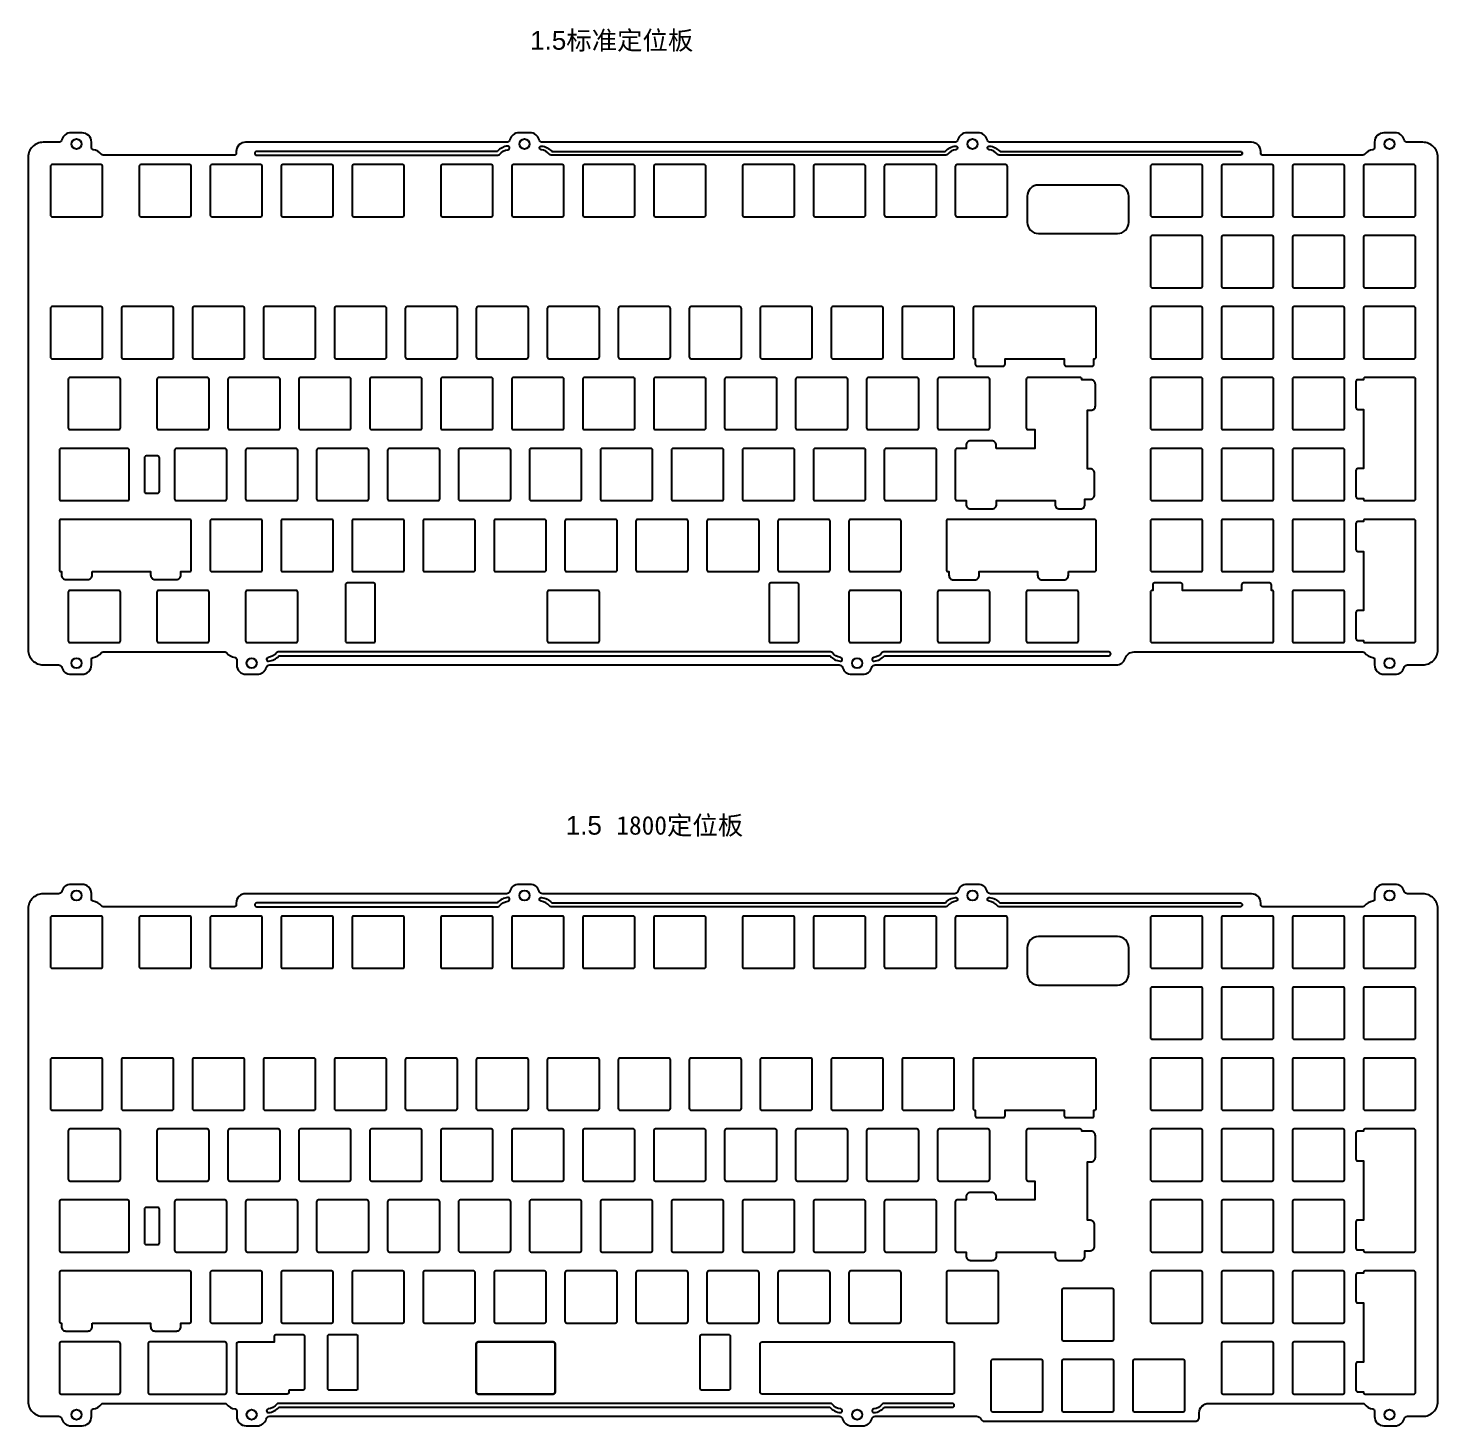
# Model space of a CAD drawing. Header units: millimetres. Extents: x 60 to 884, y 43 to 418.
# Drawn here: x 60.5 to 438.9, y 42.8 to 417.9 of the extents above; entities that cross this region are included whole.
import ezdxf

# ---------------------------------------------------------------- set-up
doc = ezdxf.new("R2010")
doc.units = ezdxf.units.MM
doc.styles.get("Standard").update_dxf_attribs({"font": 'arial.ttf'})

msp = doc.modelspace()

# ---------------------------------------------------------------- linework, layer by layer
for points in [[(115.83, 383.83), (80.6, 383.83, -0.22695), (80.21, 384.02, 0.194429), (77.9, 385.3, -0.378188), (77.47, 385.8), (77.47, 385.8), (77.47, 387.33, 0.414214), (74.97, 389.83), (71.97, 389.83, 0.335766), (69.56, 388.01, -0.335766), (68.6, 387.28), (64.49, 387.28, 0.414214), (60.49, 383.28), (60.49, 251.03, 0.414214), (64.49, 247.03), (68.6, 247.03, -0.335766), (69.56, 246.3, 0.335766), (71.97, 244.48), (74.97, 244.48, 0.414214), (77.47, 246.98), (77.47, 248.51), (77.47, 248.51, -0.378188), (77.9, 249.01, 0.194429), (80.21, 250.29, -0.22695), (80.6, 250.48), (113.34, 250.48, -0.22695), (113.73, 250.29, 0.194429), (116.03, 249.01, -0.378188), (116.47, 248.51), (116.47, 248.51), (116.47, 246.98, 0.414214), (118.97, 244.48), (121.97, 244.48, 0.335766), (124.38, 246.3, -0.335766), (125.34, 247.03), (278.15, 247.03, -0.335766), (279.11, 246.3, 0.335766), (281.52, 244.48), (284.52, 244.48, 0.335766), (286.92, 246.3, -0.335766), (287.88, 247.03), (352.56, 247.03, 0.324667), (354.94, 248.75, -0.324667), (357.32, 250.48), (418.76, 250.48, -0.22695), (419.15, 250.29, 0.194429), (421.45, 249.01, -0.378188), (421.89, 248.51), (421.89, 248.51), (421.89, 246.98, 0.414214), (424.39, 244.48), (427.39, 244.48, 0.335766), (429.8, 246.3, -0.335766), (430.76, 247.03), (434.87, 247.03, 0.414214), (438.87, 251.03), (438.87, 383.28, 0.414214), (434.87, 387.28), (430.76, 387.28, -0.335766), (429.8, 388.01, 0.335766), (427.39, 389.83), (424.39, 389.83, 0.414214), (421.89, 387.33), (421.89, 385.8), (421.89, 385.8, -0.378188), (421.45, 385.3, 0.194429), (419.15, 384.02, -0.22695), (418.76, 383.83), (391.86, 383.83, -0.414214), (391.36, 384.33), (391.36, 384.78, 0.414214), (388.86, 387.28), (318.84, 387.28, -0.335766), (317.88, 388.01, 0.335766), (315.47, 389.83), (312.47, 389.83, 0.335766), (310.07, 388.01, -0.335766), (309.1, 387.28), (198.59, 387.28, -0.335766), (197.63, 388.01, 0.335766), (195.22, 389.83), (192.22, 389.83, 0.335766), (189.81, 388.01, -0.335766), (188.85, 387.28), (118.83, 387.3, 0.414283), (116.33, 384.8), (116.33, 384.33, -0.414214), (115.83, 383.83), (80.6, 383.83)], [(115.83, 182.1), (80.6, 182.1, -0.22695), (80.21, 182.29, 0.194429), (77.9, 183.58, -0.378188), (77.47, 184.07), (77.47, 184.07), (77.47, 185.6, 0.414214), (74.97, 188.1), (71.97, 188.1, 0.335766), (69.56, 186.28, -0.335766), (68.6, 185.55), (64.49, 185.55, 0.414214), (60.49, 181.55), (60.49, 49.3, 0.414214), (64.49, 45.3), (68.6, 45.3, -0.335766), (69.56, 44.57, 0.335766), (71.97, 42.75), (74.97, 42.75, 0.414214), (77.47, 45.25), (77.47, 46.78), (77.47, 46.78, -0.378188), (77.9, 47.28, 0.194429), (80.21, 48.57, -0.22695), (80.6, 48.75), (113.34, 48.75, -0.22695), (113.73, 48.57, 0.194429), (116.03, 47.28, -0.378188), (116.47, 46.78), (116.47, 46.78), (116.47, 45.25, 0.414214), (118.97, 42.75), (121.97, 42.75, 0.335766), (124.38, 44.57, -0.335766), (125.34, 45.3), (278.15, 45.3, -0.335766), (279.11, 44.57, 0.335766), (281.52, 42.75), (284.52, 42.75, 0.335766), (286.92, 44.57, -0.335766), (287.88, 45.3), (315.04, 45.3, -0.2885), (316.22, 44.56, 0.2885), (317.13, 43.99), (373.82, 43.99, 0.414214), (374.82, 44.99), (374.82, 46.25, -0.414214), (377.32, 48.75), (418.76, 48.75, -0.22695), (419.15, 48.57, 0.194429), (421.45, 47.28, -0.378188), (421.89, 46.78), (421.89, 46.78), (421.89, 45.25, 0.414214), (424.39, 42.75), (427.39, 42.75, 0.335766), (429.8, 44.57, -0.335766), (430.76, 45.3), (434.87, 45.3, 0.414214), (438.87, 49.3), (438.87, 181.55, 0.414214), (434.87, 185.55), (430.76, 185.55, -0.335766), (429.8, 186.28, 0.335766), (427.39, 188.1), (424.39, 188.1, 0.414214), (421.89, 185.6), (421.89, 184.07), (421.89, 184.07, -0.378188), (421.45, 183.58, 0.194429), (419.15, 182.29, -0.22695), (418.76, 182.1), (391.86, 182.1, -0.414214), (391.36, 182.6), (391.36, 183.05, 0.414214), (388.86, 185.55), (318.84, 185.55, -0.335766), (317.88, 186.28, 0.335766), (315.47, 188.1), (312.47, 188.1, 0.335766), (310.07, 186.28, -0.335766), (309.1, 185.55), (198.59, 185.55, -0.335766), (197.63, 186.28, 0.335766), (195.22, 188.1), (192.22, 188.1, 0.335766), (189.81, 186.28, -0.335766), (188.85, 185.55), (118.83, 185.57, 0.414283), (116.33, 183.07), (116.33, 182.6, -0.414214), (115.83, 182.1), (80.6, 182.1)]]:
    msp.add_lwpolyline(points, format="xyb")
for points in [[(186.24, 384.83), (121.83, 384.85, 0.414286), (121.33, 384.35), (121.33, 384.33, 0.414214), (121.83, 383.83), (186.58, 383.83, 0.22695), (186.97, 384.02, -0.194429), (189.28, 385.3, 0.378188), (189.72, 385.8), (189.72, 385.8, 0.451181), (189.16, 386.29, 0.17435), (186.43, 384.91, -0.206619)], [(200.85, 383.83, -0.22695), (200.46, 384.02, 0.194429), (198.16, 385.3, -0.378188), (197.72, 385.8), (197.72, 385.8, -0.451181), (198.28, 386.29, -0.17435), (201.01, 384.91, 0.206619), (201.19, 384.83), (306.5, 384.83, 0.206619), (306.68, 384.91, -0.17435), (309.41, 386.29, -0.451181), (309.97, 385.8), (309.97, 385.8, -0.378188), (309.53, 385.3, 0.194429), (307.23, 384.02, -0.22695), (306.84, 383.83)], [(385.86, 383.83), (321.11, 383.83, -0.22695), (320.72, 384.02, 0.194429), (318.41, 385.3, -0.378188), (317.97, 385.8), (317.97, 385.8, -0.451181), (318.53, 386.29, -0.17435), (321.27, 384.91, 0.206619), (321.45, 384.83), (385.86, 384.83, -0.414214), (386.36, 384.33), (386.36, 384.33, -0.414214)], [(66.47, 380.8), (66.47, 367.8, 0.414214), (66.97, 367.3), (79.97, 367.3, 0.414214), (80.47, 367.8), (80.47, 380.8, 0.414214), (79.97, 381.3), (66.97, 381.3, 0.414214)], [(90.28, 380.8), (90.28, 367.8, 0.414214), (90.78, 367.3), (103.78, 367.3, 0.414214), (104.28, 367.8), (104.28, 380.8, 0.414214), (103.78, 381.3), (90.78, 381.3, 0.414214)], [(109.33, 380.8), (109.33, 367.8, 0.414214), (109.83, 367.3), (122.83, 367.3, 0.414214), (123.33, 367.8), (123.33, 380.8, 0.414214), (122.83, 381.3), (109.83, 381.3, 0.414214)], [(128.38, 380.8), (128.38, 367.8, 0.414214), (128.88, 367.3), (141.88, 367.3, 0.414214), (142.38, 367.8), (142.38, 380.8, 0.414214), (141.88, 381.3), (128.88, 381.3, 0.414214)], [(147.43, 380.8), (147.43, 367.8, 0.414214), (147.93, 367.3), (160.93, 367.3, 0.414214), (161.43, 367.8), (161.43, 380.8, 0.414214), (160.93, 381.3), (147.93, 381.3, 0.414214)], [(171.24, 380.8), (171.24, 367.8, 0.414214), (171.74, 367.3), (184.74, 367.3, 0.414214), (185.24, 367.8), (185.24, 380.8, 0.414214), (184.74, 381.3), (171.74, 381.3, 0.414214)], [(190.29, 380.8), (190.29, 367.8, 0.414214), (190.79, 367.3), (203.79, 367.3, 0.414214), (204.29, 367.8), (204.29, 380.8, 0.414214), (203.79, 381.3), (190.79, 381.3, 0.414214)], [(209.34, 380.8), (209.34, 367.8, 0.414214), (209.84, 367.3), (222.84, 367.3, 0.414214), (223.34, 367.8), (223.34, 380.8, 0.414214), (222.84, 381.3), (209.84, 381.3, 0.414214)], [(228.39, 380.8), (228.39, 367.8, 0.414214), (228.89, 367.3), (241.89, 367.3, 0.414214), (242.39, 367.8), (242.39, 380.8, 0.414214), (241.89, 381.3), (228.89, 381.3, 0.414214)], [(252.2, 380.8), (252.2, 367.8, 0.414214), (252.7, 367.3), (265.7, 367.3, 0.414214), (266.2, 367.8), (266.2, 380.8, 0.414214), (265.7, 381.3), (252.7, 381.3, 0.414214)], [(271.25, 380.8), (271.25, 367.8, 0.414214), (271.75, 367.3), (284.75, 367.3, 0.414214), (285.25, 367.8), (285.25, 380.8, 0.414214), (284.75, 381.3), (271.75, 381.3, 0.414214)], [(290.3, 380.8), (290.3, 367.8, 0.414214), (290.8, 367.3), (303.8, 367.3, 0.414214), (304.3, 367.8), (304.3, 380.8, 0.414214), (303.8, 381.3), (290.8, 381.3, 0.414214)], [(309.35, 380.8), (309.35, 367.8, 0.414214), (309.85, 367.3), (322.85, 367.3, 0.414214), (323.35, 367.8), (323.35, 380.8, 0.414214), (322.85, 381.3), (309.85, 381.3, 0.414214)], [(361.74, 380.8), (361.74, 367.8, 0.414214), (362.24, 367.3), (375.24, 367.3, 0.414214), (375.74, 367.8), (375.74, 380.8, 0.414214), (375.24, 381.3), (362.24, 381.3, 0.414214)], [(380.79, 380.8), (380.79, 367.8, 0.414214), (381.29, 367.3), (394.29, 367.3, 0.414214), (394.79, 367.8), (394.79, 380.8, 0.414214), (394.29, 381.3), (381.29, 381.3, 0.414214)], [(399.84, 380.8), (399.84, 367.8, 0.414214), (400.34, 367.3), (413.34, 367.3, 0.414214), (413.84, 367.8), (413.84, 380.8, 0.414214), (413.34, 381.3), (400.34, 381.3, 0.414214)], [(418.89, 380.8), (418.89, 367.8, 0.414214), (419.39, 367.3), (432.39, 367.3, 0.414214), (432.89, 367.8), (432.89, 380.8, 0.414214), (432.39, 381.3), (419.39, 381.3, 0.414214)], [(361.74, 361.75), (361.74, 348.75, 0.414214), (362.24, 348.25), (375.24, 348.25, 0.414214), (375.74, 348.75), (375.74, 361.75, 0.414214), (375.24, 362.25), (362.24, 362.25, 0.414214)], [(380.79, 361.75), (380.79, 348.75, 0.414214), (381.29, 348.25), (394.29, 348.25, 0.414214), (394.79, 348.75), (394.79, 361.75, 0.414214), (394.29, 362.25), (381.29, 362.25, 0.414214)], [(399.84, 361.75), (399.84, 348.75, 0.414214), (400.34, 348.25), (413.34, 348.25, 0.414214), (413.84, 348.75), (413.84, 361.75, 0.414214), (413.34, 362.25), (400.34, 362.25, 0.414214)], [(418.89, 361.75), (418.89, 348.75, 0.414214), (419.39, 348.25), (432.39, 348.25, 0.414214), (432.89, 348.75), (432.89, 361.75, 0.414214), (432.39, 362.25), (419.39, 362.25, 0.414214)], [(66.47, 342.7), (66.47, 329.7, 0.414214), (66.97, 329.2), (79.97, 329.2, 0.414214), (80.47, 329.7), (80.47, 342.7, 0.414214), (79.97, 343.2), (66.97, 343.2, 0.414214)], [(85.52, 342.7), (85.52, 329.7, 0.414214), (86.02, 329.2), (99.02, 329.2, 0.414214), (99.52, 329.7), (99.52, 342.7, 0.414214), (99.02, 343.2), (86.02, 343.2, 0.414214)], [(104.57, 342.7), (104.57, 329.7, 0.414214), (105.07, 329.2), (118.07, 329.2, 0.414214), (118.57, 329.7), (118.57, 342.7, 0.414214), (118.07, 343.2), (105.07, 343.2, 0.414214)], [(123.62, 342.7), (123.62, 329.7, 0.414214), (124.12, 329.2), (137.12, 329.2, 0.414214), (137.62, 329.7), (137.62, 342.7, 0.414214), (137.12, 343.2), (124.12, 343.2, 0.414214)], [(142.67, 342.7), (142.67, 329.7, 0.414214), (143.17, 329.2), (156.17, 329.2, 0.414214), (156.67, 329.7), (156.67, 342.7, 0.414214), (156.17, 343.2), (143.17, 343.2, 0.414214)], [(161.72, 342.7), (161.72, 329.7, 0.414214), (162.22, 329.2), (175.22, 329.2, 0.414214), (175.72, 329.7), (175.72, 342.7, 0.414214), (175.22, 343.2), (162.22, 343.2, 0.414214)], [(180.77, 342.7), (180.77, 329.7, 0.414214), (181.27, 329.2), (194.27, 329.2, 0.414214), (194.77, 329.7), (194.77, 342.7, 0.414214), (194.27, 343.2), (181.27, 343.2, 0.414214)], [(199.82, 342.7), (199.82, 329.7, 0.414214), (200.32, 329.2), (213.32, 329.2, 0.414214), (213.82, 329.7), (213.82, 342.7, 0.414214), (213.32, 343.2), (200.32, 343.2, 0.414214)], [(218.87, 342.7), (218.87, 329.7, 0.414214), (219.37, 329.2), (232.37, 329.2, 0.414214), (232.87, 329.7), (232.87, 342.7, 0.414214), (232.37, 343.2), (219.37, 343.2, 0.414214)], [(237.92, 342.7), (237.92, 329.7, 0.414214), (238.42, 329.2), (251.42, 329.2, 0.414214), (251.92, 329.7), (251.92, 342.7, 0.414214), (251.42, 343.2), (238.42, 343.2, 0.414214)], [(256.97, 342.7), (256.97, 329.7, 0.414214), (257.47, 329.2), (270.47, 329.2, 0.414214), (270.97, 329.7), (270.97, 342.7, 0.414214), (270.47, 343.2), (257.47, 343.2, 0.414214)], [(276.02, 342.7), (276.02, 329.7, 0.414214), (276.52, 329.2), (289.52, 329.2, 0.414214), (290.02, 329.7), (290.02, 342.7, 0.414214), (289.52, 343.2), (276.52, 343.2, 0.414214)], [(295.07, 342.7), (295.07, 329.7, 0.414214), (295.57, 329.2), (308.57, 329.2, 0.414214), (309.07, 329.7), (309.07, 342.7, 0.414214), (308.57, 343.2), (295.57, 343.2, 0.414214)], [(346.67, 329.2, 0.414214), (347.17, 329.7), (347.17, 342.7, 0.414214), (346.67, 343.2), (314.62, 343.2, 0.414214), (314.12, 342.7), (314.12, 329.7, 0.414214), (314.62, 329.2), (314.7, 329.2), (314.7, 327.7, 0.414214), (315.2, 327.2), (322.2, 327.2, 0.414214), (322.7, 327.7), (322.7, 329.2), (338.58, 329.2), (338.58, 327.7, 0.414214), (339.08, 327.2), (346.08, 327.2, 0.414214), (346.58, 327.7), (346.58, 329.2)], [(361.74, 342.7), (361.74, 329.7, 0.414214), (362.24, 329.2), (375.24, 329.2, 0.414214), (375.74, 329.7), (375.74, 342.7, 0.414214), (375.24, 343.2), (362.24, 343.2, 0.414214)], [(380.79, 342.7), (380.79, 329.7, 0.414214), (381.29, 329.2), (394.29, 329.2, 0.414214), (394.79, 329.7), (394.79, 342.7, 0.414214), (394.29, 343.2), (381.29, 343.2, 0.414214)], [(399.84, 342.7), (399.84, 329.7, 0.414214), (400.34, 329.2), (413.34, 329.2, 0.414214), (413.84, 329.7), (413.84, 342.7, 0.414214), (413.34, 343.2), (400.34, 343.2, 0.414214)], [(418.89, 342.7), (418.89, 329.7, 0.414214), (419.39, 329.2), (432.39, 329.2, 0.414214), (432.89, 329.7), (432.89, 342.7, 0.414214), (432.39, 343.2), (419.39, 343.2, 0.414214)], [(71.23, 323.65), (71.23, 310.65, 0.414214), (71.73, 310.15), (84.73, 310.15, 0.414214), (85.23, 310.65), (85.23, 323.65, 0.414214), (84.73, 324.15), (71.73, 324.15, 0.414214)], [(95.04, 323.65), (95.04, 310.65, 0.414214), (95.54, 310.15), (108.54, 310.15, 0.414214), (109.04, 310.65), (109.04, 323.65, 0.414214), (108.54, 324.15), (95.54, 324.15, 0.414214)], [(114.09, 323.65), (114.09, 310.65, 0.414214), (114.59, 310.15), (127.59, 310.15, 0.414214), (128.09, 310.65), (128.09, 323.65, 0.414214), (127.59, 324.15), (114.59, 324.15, 0.414214)], [(133.14, 323.65), (133.14, 310.65, 0.414214), (133.64, 310.15), (146.64, 310.15, 0.414214), (147.14, 310.65), (147.14, 323.65, 0.414214), (146.64, 324.15), (133.64, 324.15, 0.414214)], [(152.19, 323.65), (152.19, 310.65, 0.414214), (152.69, 310.15), (165.69, 310.15, 0.414214), (166.19, 310.65), (166.19, 323.65, 0.414214), (165.69, 324.15), (152.69, 324.15, 0.414214)], [(171.24, 323.65), (171.24, 310.65, 0.414214), (171.74, 310.15), (184.74, 310.15, 0.414214), (185.24, 310.65), (185.24, 323.65, 0.414214), (184.74, 324.15), (171.74, 324.15, 0.414214)], [(190.29, 323.65), (190.29, 310.65, 0.414214), (190.79, 310.15), (203.79, 310.15, 0.414214), (204.29, 310.65), (204.29, 323.65, 0.414214), (203.79, 324.15), (190.79, 324.15, 0.414214)], [(209.34, 323.65), (209.34, 310.65, 0.414214), (209.84, 310.15), (222.84, 310.15, 0.414214), (223.34, 310.65), (223.34, 323.65, 0.414214), (222.84, 324.15), (209.84, 324.15, 0.414214)], [(228.39, 323.65), (228.39, 310.65, 0.414214), (228.89, 310.15), (241.89, 310.15, 0.414214), (242.39, 310.65), (242.39, 323.65, 0.414214), (241.89, 324.15), (228.89, 324.15, 0.414214)], [(247.44, 323.65), (247.44, 310.65, 0.414214), (247.94, 310.15), (260.94, 310.15, 0.414214), (261.44, 310.65), (261.44, 323.65, 0.414214), (260.94, 324.15), (247.94, 324.15, 0.414214)], [(266.49, 323.65), (266.49, 310.65, 0.414214), (266.99, 310.15), (279.99, 310.15, 0.414214), (280.49, 310.65), (280.49, 323.65, 0.414214), (279.99, 324.15), (266.99, 324.15, 0.414214)], [(285.54, 323.65), (285.54, 310.65, 0.414214), (286.04, 310.15), (299.04, 310.15, 0.414214), (299.54, 310.65), (299.54, 323.65, 0.414214), (299.04, 324.15), (286.04, 324.15, 0.414214)], [(304.59, 323.65), (304.59, 310.65, 0.414214), (305.09, 310.15), (318.09, 310.15, 0.414214), (318.59, 310.65), (318.59, 323.65, 0.414214), (318.09, 324.15), (305.09, 324.15, 0.414214)], [(320.32, 305.1), (320.32, 305.94, 0.414214), (319.12, 307.14), (313.46, 307.14, 0.414214), (312.26, 305.94), (312.26, 305.1), (309.83, 305.1, 0.414214), (309.33, 304.6), (309.33, 291.61, 0.414214), (309.83, 291.11), (312.26, 291.11), (312.26, 290.09, 0.414214), (313.46, 288.89), (319.19, 288.89, 0.414214), (320.39, 290.09), (320.39, 291.11), (336.17, 291.11), (336.17, 290.06, 0.414214), (337.37, 288.86), (342.96, 288.86, 0.414214), (344.16, 290.06), (344.16, 291.48), (345.55, 291.48, 0.414214), (346.75, 292.68), (346.75, 298.44, 0.414214), (345.55, 299.64), (344.84, 299.64), (344.84, 315.34), (345.74, 315.34, 0.414214), (346.94, 316.54), (346.94, 322.35, 0.414214), (345.74, 323.55), (343.31, 323.55), (343.31, 323.65, 0.414214), (342.81, 324.15), (328.9, 324.15, 0.414214), (328.4, 323.65), (328.4, 310.66, 0.414214), (328.9, 310.16), (330.71, 310.16), (330.71, 305.1)], [(361.74, 323.65), (361.74, 310.65, 0.414214), (362.24, 310.15), (375.24, 310.15, 0.414214), (375.74, 310.65), (375.74, 323.65, 0.414214), (375.24, 324.15), (362.24, 324.15, 0.414214)], [(380.79, 323.65), (380.79, 310.65, 0.414214), (381.29, 310.15), (394.29, 310.15, 0.414214), (394.79, 310.65), (394.79, 323.65, 0.414214), (394.29, 324.15), (381.29, 324.15, 0.414214)], [(399.84, 323.65), (399.84, 310.65, 0.414214), (400.34, 310.15), (413.34, 310.15, 0.414214), (413.84, 310.65), (413.84, 323.65, 0.414214), (413.34, 324.15), (400.34, 324.15, 0.414214)], [(418.89, 291.6, 0.414214), (419.39, 291.1), (432.39, 291.1, 0.414214), (432.89, 291.6), (432.89, 323.65, 0.414214), (432.39, 324.15), (419.39, 324.15, 0.414214), (418.89, 323.65), (418.89, 323.57), (417.39, 323.57, 0.414214), (416.89, 323.07), (416.89, 316.07, 0.414214), (417.39, 315.57), (418.89, 315.57), (418.89, 299.69), (417.39, 299.69, 0.414214), (416.89, 299.19), (416.89, 292.19, 0.414214), (417.39, 291.69), (418.89, 291.69)], [(68.85, 291.61, 0.414214), (69.35, 291.11), (87.11, 291.11, 0.414214), (87.61, 291.61), (87.61, 304.6, 0.414214), (87.11, 305.1), (69.35, 305.1, 0.414214), (68.85, 304.6)], [(92.21, 293.1), (95.21, 293.1, 0.414214), (95.71, 293.6), (95.71, 302.6, 0.414214), (95.21, 303.1), (92.21, 303.1, 0.414214), (91.71, 302.6), (91.71, 293.6, 0.414214)], [(99.8, 304.6), (99.8, 291.6, 0.414214), (100.3, 291.1), (113.3, 291.1, 0.414214), (113.8, 291.6), (113.8, 304.6, 0.414214), (113.3, 305.1), (100.3, 305.1, 0.414214)], [(118.85, 304.6), (118.85, 291.6, 0.414214), (119.35, 291.1), (132.35, 291.1, 0.414214), (132.85, 291.6), (132.85, 304.6, 0.414214), (132.35, 305.1), (119.35, 305.1, 0.414214)], [(137.9, 304.6), (137.9, 291.6, 0.414214), (138.4, 291.1), (151.4, 291.1, 0.414214), (151.9, 291.6), (151.9, 304.6, 0.414214), (151.4, 305.1), (138.4, 305.1, 0.414214)], [(156.95, 304.6), (156.95, 291.6, 0.414214), (157.45, 291.1), (170.45, 291.1, 0.414214), (170.95, 291.6), (170.95, 304.6, 0.414214), (170.45, 305.1), (157.45, 305.1, 0.414214)], [(176, 304.6), (176, 291.6, 0.414214), (176.5, 291.1), (189.5, 291.1, 0.414214), (190, 291.6), (190, 304.6, 0.414214), (189.5, 305.1), (176.5, 305.1, 0.414214)], [(195.05, 304.6), (195.05, 291.6, 0.414214), (195.55, 291.1), (208.55, 291.1, 0.414214), (209.05, 291.6), (209.05, 304.6, 0.414214), (208.55, 305.1), (195.55, 305.1, 0.414214)], [(214.1, 304.6), (214.1, 291.6, 0.414214), (214.6, 291.1), (227.6, 291.1, 0.414214), (228.1, 291.6), (228.1, 304.6, 0.414214), (227.6, 305.1), (214.6, 305.1, 0.414214)], [(233.15, 304.6), (233.15, 291.6, 0.414214), (233.65, 291.1), (246.65, 291.1, 0.414214), (247.15, 291.6), (247.15, 304.6, 0.414214), (246.65, 305.1), (233.65, 305.1, 0.414214)], [(252.2, 304.6), (252.2, 291.6, 0.414214), (252.7, 291.1), (265.7, 291.1, 0.414214), (266.2, 291.6), (266.2, 304.6, 0.414214), (265.7, 305.1), (252.7, 305.1, 0.414214)], [(271.25, 304.6), (271.25, 291.6, 0.414214), (271.75, 291.1), (284.75, 291.1, 0.414214), (285.25, 291.6), (285.25, 304.6, 0.414214), (284.75, 305.1), (271.75, 305.1, 0.414214)], [(290.3, 304.6), (290.3, 291.6, 0.414214), (290.8, 291.1), (303.8, 291.1, 0.414214), (304.3, 291.6), (304.3, 304.6, 0.414214), (303.8, 305.1), (290.8, 305.1, 0.414214)], [(361.74, 304.6), (361.74, 291.6, 0.414214), (362.24, 291.1), (375.24, 291.1, 0.414214), (375.74, 291.6), (375.74, 304.6, 0.414214), (375.24, 305.1), (362.24, 305.1, 0.414214)], [(380.79, 304.6), (380.79, 291.6, 0.414214), (381.29, 291.1), (394.29, 291.1, 0.414214), (394.79, 291.6), (394.79, 304.6, 0.414214), (394.29, 305.1), (381.29, 305.1, 0.414214)], [(399.84, 304.6), (399.84, 291.6, 0.414214), (400.34, 291.1), (413.34, 291.1, 0.414214), (413.84, 291.6), (413.84, 304.6, 0.414214), (413.34, 305.1), (400.34, 305.1, 0.414214)], [(77.68, 272.06), (93.35, 272.06), (93.35, 271.11, 0.414214), (94.55, 269.91), (100.27, 269.91, 0.414214), (101.47, 271.11), (101.47, 272.06), (103.78, 272.06, 0.414214), (104.28, 272.56), (104.28, 285.55, 0.414214), (103.78, 286.05), (69.35, 286.05, 0.414214), (68.85, 285.55), (68.85, 272.56, 0.414214), (69.35, 272.06), (69.42, 272.06), (69.42, 271.11, 0.414214), (70.62, 269.91), (76.48, 269.91, 0.414214), (77.68, 271.11)], [(109.33, 285.55), (109.33, 272.55, 0.414214), (109.83, 272.05), (122.83, 272.05, 0.414214), (123.33, 272.55), (123.33, 285.55, 0.414214), (122.83, 286.05), (109.83, 286.05, 0.414214)], [(128.38, 285.55), (128.38, 272.55, 0.414214), (128.88, 272.05), (141.88, 272.05, 0.414214), (142.38, 272.55), (142.38, 285.55, 0.414214), (141.88, 286.05), (128.88, 286.05, 0.414214)], [(147.43, 285.55), (147.43, 272.55, 0.414214), (147.93, 272.05), (160.93, 272.05, 0.414214), (161.43, 272.55), (161.43, 285.55, 0.414214), (160.93, 286.05), (147.93, 286.05, 0.414214)], [(166.48, 285.55), (166.48, 272.55, 0.414214), (166.98, 272.05), (179.98, 272.05, 0.414214), (180.48, 272.55), (180.48, 285.55, 0.414214), (179.98, 286.05), (166.98, 286.05, 0.414214)], [(185.53, 285.55), (185.53, 272.55, 0.414214), (186.03, 272.05), (199.03, 272.05, 0.414214), (199.53, 272.55), (199.53, 285.55, 0.414214), (199.03, 286.05), (186.03, 286.05, 0.414214)], [(204.58, 285.55), (204.58, 272.55, 0.414214), (205.08, 272.05), (218.08, 272.05, 0.414214), (218.58, 272.55), (218.58, 285.55, 0.414214), (218.08, 286.05), (205.08, 286.05, 0.414214)], [(223.63, 285.55), (223.63, 272.55, 0.414214), (224.13, 272.05), (237.13, 272.05, 0.414214), (237.63, 272.55), (237.63, 285.55, 0.414214), (237.13, 286.05), (224.13, 286.05, 0.414214)], [(242.68, 285.55), (242.68, 272.55, 0.414214), (243.18, 272.05), (256.18, 272.05, 0.414214), (256.68, 272.55), (256.68, 285.55, 0.414214), (256.18, 286.05), (243.18, 286.05, 0.414214)], [(261.73, 285.55), (261.73, 272.55, 0.414214), (262.23, 272.05), (275.23, 272.05, 0.414214), (275.73, 272.55), (275.73, 285.55, 0.414214), (275.23, 286.05), (262.23, 286.05, 0.414214)], [(280.78, 285.55), (280.78, 272.55, 0.414214), (281.28, 272.05), (294.28, 272.05, 0.414214), (294.78, 272.55), (294.78, 285.55, 0.414214), (294.28, 286.05), (281.28, 286.05, 0.414214)], [(339.7, 272.05), (346.67, 272.05, 0.414214), (347.17, 272.55), (347.17, 285.56, 0.414217), (346.67, 286.06), (323.5, 286.05), (317, 286.05, 0.004151), (316.99, 286.05), (307.47, 286.05, 0.41421), (306.97, 285.55), (306.97, 272.56, 0.414368), (307.47, 272.06), (307.64, 272.06), (307.64, 271.06, 0.414214), (308.84, 269.86), (314.58, 269.86, 0.414214), (315.78, 271.06), (315.78, 272.05), (331.45, 272.05), (331.45, 271.06, 0.414214), (332.65, 269.86), (338.5, 269.86, 0.414214), (339.7, 271.06)], [(361.74, 285.55), (361.74, 272.55, 0.414214), (362.24, 272.05), (375.24, 272.05, 0.414214), (375.74, 272.55), (375.74, 285.55, 0.414214), (375.24, 286.05), (362.24, 286.05, 0.414214)], [(380.79, 285.55), (380.79, 272.55, 0.414214), (381.29, 272.05), (394.29, 272.05, 0.414214), (394.79, 272.55), (394.79, 285.55, 0.414214), (394.29, 286.05), (381.29, 286.05, 0.414214)], [(399.84, 285.55), (399.84, 272.55, 0.414214), (400.34, 272.05), (413.34, 272.05, 0.414214), (413.84, 272.55), (413.84, 285.55, 0.414214), (413.34, 286.05), (400.34, 286.05, 0.414214)], [(418.89, 253.5, 0.414214), (419.39, 253), (432.39, 253, 0.414214), (432.89, 253.5), (432.89, 285.55, 0.414214), (432.39, 286.05), (419.39, 286.05, 0.414214), (418.89, 285.55), (418.89, 285.47), (417.39, 285.47, 0.414214), (416.89, 284.97), (416.89, 277.97, 0.414214), (417.39, 277.47), (418.89, 277.47), (418.89, 261.59), (417.39, 261.59, 0.414214), (416.89, 261.09), (416.89, 254.09, 0.414214), (417.39, 253.59), (418.89, 253.59)], [(362.24, 267, 0.414214), (361.74, 266.5), (361.74, 253.5, 0.414214), (362.24, 253), (394.29, 253, 0.414214), (394.79, 253.5), (394.79, 266.5, 0.414214), (394.29, 267), (394.2, 267), (394.2, 268.5, 0.414214), (393.7, 269), (386.7, 269, 0.414214), (386.2, 268.5), (386.2, 267), (370.33, 267), (370.33, 268.5, 0.414214), (369.83, 269), (362.83, 269, 0.414214), (362.33, 268.5), (362.33, 267)], [(71.23, 266.5), (71.23, 253.5, 0.414214), (71.73, 253), (84.73, 253, 0.414214), (85.23, 253.5), (85.23, 266.5, 0.414214), (84.73, 267), (71.73, 267, 0.414214)], [(95.04, 266.5), (95.04, 253.5, 0.414214), (95.54, 253), (108.54, 253, 0.414214), (109.04, 253.5), (109.04, 266.5, 0.414214), (108.54, 267), (95.54, 267, 0.414214)], [(118.85, 266.5), (118.85, 253.5, 0.414214), (119.35, 253), (132.35, 253, 0.414214), (132.85, 253.5), (132.85, 266.5, 0.414214), (132.35, 267), (119.35, 267, 0.414214)], [(199.82, 266.5), (199.82, 253.5, 0.414214), (200.32, 253), (213.32, 253, 0.414214), (213.82, 253.5), (213.82, 266.5, 0.414214), (213.32, 267), (200.32, 267, 0.414214)], [(280.78, 266.5), (280.78, 253.5, 0.414214), (281.28, 253), (294.28, 253, 0.414214), (294.78, 253.5), (294.78, 266.5, 0.414214), (294.28, 267), (281.28, 267, 0.414214)], [(304.59, 266.5), (304.59, 253.5, 0.414214), (305.09, 253), (318.09, 253, 0.414214), (318.59, 253.5), (318.59, 266.5, 0.414214), (318.09, 267), (305.09, 267, 0.414214)], [(328.4, 266.5), (328.4, 253.5, 0.414214), (328.9, 253), (341.9, 253, 0.414214), (342.4, 253.5), (342.4, 266.5, 0.414214), (341.9, 267), (328.9, 267, 0.414214)], [(399.84, 266.5), (399.84, 253.5, 0.414214), (400.34, 253), (413.34, 253, 0.414214), (413.84, 253.5), (413.84, 266.5, 0.414214), (413.34, 267), (400.34, 267, 0.414214)], [(127.61, 250.48, 0.22695), (127.22, 250.29, -0.194429), (124.91, 249.01, 0.378188), (124.47, 248.51), (124.47, 248.51, 0.451181), (125.03, 248.01, 0.17435), (127.77, 249.4, -0.206619), (127.95, 249.48), (275.54, 249.48, -0.206619), (275.72, 249.4, 0.17435), (278.45, 248.01, 0.451181), (279.02, 248.51), (279.02, 248.51, 0.378188), (278.58, 249.01, -0.194429), (276.27, 250.29, 0.22695), (275.88, 250.48)], [(290.15, 250.48, 0.22695), (289.76, 250.29, -0.194429), (287.45, 249.01, 0.378188), (287.02, 248.51), (287.02, 248.51, 0.451181), (287.58, 248.01, 0.17435), (290.31, 249.4, -0.206619), (290.49, 249.48), (350.57, 249.48, 0.414214), (351.07, 249.98), (351.07, 249.98, 0.414214), (350.57, 250.48)], [(186.24, 183.1), (121.83, 183.12, 0.414286), (121.33, 182.62), (121.33, 182.6, 0.414214), (121.83, 182.1), (186.58, 182.1, 0.22695), (186.97, 182.29, -0.194429), (189.28, 183.58, 0.378188), (189.72, 184.07), (189.72, 184.07, 0.451181), (189.16, 184.57, 0.17435), (186.43, 183.18, -0.206619)], [(200.85, 182.1, -0.22695), (200.46, 182.29, 0.194429), (198.16, 183.58, -0.378188), (197.72, 184.07), (197.72, 184.07, -0.451181), (198.28, 184.57, -0.17435), (201.01, 183.18, 0.206619), (201.19, 183.1), (306.5, 183.1, 0.206619), (306.68, 183.18, -0.17435), (309.41, 184.57, -0.451181), (309.97, 184.07), (309.97, 184.07, -0.378188), (309.53, 183.58, 0.194429), (307.23, 182.29, -0.22695), (306.84, 182.1)], [(385.86, 182.1), (321.11, 182.1, -0.22695), (320.72, 182.29, 0.194429), (318.41, 183.58, -0.378188), (317.97, 184.07), (317.97, 184.07, -0.451181), (318.53, 184.57, -0.17435), (321.27, 183.18, 0.206619), (321.45, 183.1), (385.86, 183.1, -0.414214), (386.36, 182.6), (386.36, 182.6, -0.414214)], [(66.47, 179.08), (66.47, 166.08, 0.414214), (66.97, 165.58), (79.97, 165.58, 0.414214), (80.47, 166.08), (80.47, 179.08, 0.414214), (79.97, 179.58), (66.97, 179.58, 0.414214)], [(90.28, 179.08), (90.28, 166.08, 0.414214), (90.78, 165.58), (103.78, 165.58, 0.414214), (104.28, 166.08), (104.28, 179.08, 0.414214), (103.78, 179.58), (90.78, 179.58, 0.414214)], [(109.33, 179.08), (109.33, 166.08, 0.414214), (109.83, 165.58), (122.83, 165.58, 0.414214), (123.33, 166.08), (123.33, 179.08, 0.414214), (122.83, 179.58), (109.83, 179.58, 0.414214)], [(128.38, 179.08), (128.38, 166.08, 0.414214), (128.88, 165.58), (141.88, 165.58, 0.414214), (142.38, 166.08), (142.38, 179.08, 0.414214), (141.88, 179.58), (128.88, 179.58, 0.414214)], [(147.43, 179.08), (147.43, 166.08, 0.414214), (147.93, 165.58), (160.93, 165.58, 0.414214), (161.43, 166.08), (161.43, 179.08, 0.414214), (160.93, 179.58), (147.93, 179.58, 0.414214)], [(171.24, 179.08), (171.24, 166.08, 0.414214), (171.74, 165.58), (184.74, 165.58, 0.414214), (185.24, 166.08), (185.24, 179.08, 0.414214), (184.74, 179.58), (171.74, 179.58, 0.414214)], [(190.29, 179.08), (190.29, 166.08, 0.414214), (190.79, 165.58), (203.79, 165.58, 0.414214), (204.29, 166.08), (204.29, 179.08, 0.414214), (203.79, 179.58), (190.79, 179.58, 0.414214)], [(209.34, 179.08), (209.34, 166.08, 0.414214), (209.84, 165.58), (222.84, 165.58, 0.414214), (223.34, 166.08), (223.34, 179.08, 0.414214), (222.84, 179.58), (209.84, 179.58, 0.414214)], [(228.39, 179.08), (228.39, 166.08, 0.414214), (228.89, 165.58), (241.89, 165.58, 0.414214), (242.39, 166.08), (242.39, 179.08, 0.414214), (241.89, 179.58), (228.89, 179.58, 0.414214)], [(252.2, 179.08), (252.2, 166.08, 0.414214), (252.7, 165.58), (265.7, 165.58, 0.414214), (266.2, 166.08), (266.2, 179.08, 0.414214), (265.7, 179.58), (252.7, 179.58, 0.414214)], [(271.25, 179.08), (271.25, 166.08, 0.414214), (271.75, 165.58), (284.75, 165.58, 0.414214), (285.25, 166.08), (285.25, 179.08, 0.414214), (284.75, 179.58), (271.75, 179.58, 0.414214)], [(290.3, 179.08), (290.3, 166.08, 0.414214), (290.8, 165.58), (303.8, 165.58, 0.414214), (304.3, 166.08), (304.3, 179.08, 0.414214), (303.8, 179.58), (290.8, 179.58, 0.414214)], [(309.35, 179.08), (309.35, 166.08, 0.414214), (309.85, 165.58), (322.85, 165.58, 0.414214), (323.35, 166.08), (323.35, 179.08, 0.414214), (322.85, 179.58), (309.85, 179.58, 0.414214)], [(361.74, 179.08), (361.74, 166.08, 0.414214), (362.24, 165.58), (375.24, 165.58, 0.414214), (375.74, 166.08), (375.74, 179.08, 0.414214), (375.24, 179.58), (362.24, 179.58, 0.414214)], [(380.79, 179.08), (380.79, 166.08, 0.414214), (381.29, 165.58), (394.29, 165.58, 0.414214), (394.79, 166.08), (394.79, 179.08, 0.414214), (394.29, 179.58), (381.29, 179.58, 0.414214)], [(399.84, 179.08), (399.84, 166.08, 0.414214), (400.34, 165.58), (413.34, 165.58, 0.414214), (413.84, 166.08), (413.84, 179.08, 0.414214), (413.34, 179.58), (400.34, 179.58, 0.414214)], [(418.89, 179.08), (418.89, 166.08, 0.414214), (419.39, 165.58), (432.39, 165.58, 0.414214), (432.89, 166.08), (432.89, 179.08, 0.414214), (432.39, 179.58), (419.39, 179.58, 0.414214)], [(361.74, 160.03), (361.74, 147.03, 0.414214), (362.24, 146.53), (375.24, 146.53, 0.414214), (375.74, 147.03), (375.74, 160.03, 0.414214), (375.24, 160.53), (362.24, 160.53, 0.414214)], [(380.79, 160.03), (380.79, 147.03, 0.414214), (381.29, 146.53), (394.29, 146.53, 0.414214), (394.79, 147.03), (394.79, 160.03, 0.414214), (394.29, 160.53), (381.29, 160.53, 0.414214)], [(399.84, 160.03), (399.84, 147.03, 0.414214), (400.34, 146.53), (413.34, 146.53, 0.414214), (413.84, 147.03), (413.84, 160.03, 0.414214), (413.34, 160.53), (400.34, 160.53, 0.414214)], [(418.89, 160.03), (418.89, 147.03, 0.414214), (419.39, 146.53), (432.39, 146.53, 0.414214), (432.89, 147.03), (432.89, 160.03, 0.414214), (432.39, 160.53), (419.39, 160.53, 0.414214)], [(66.47, 140.98), (66.47, 127.98, 0.414214), (66.97, 127.48), (79.97, 127.48, 0.414214), (80.47, 127.98), (80.47, 140.98, 0.414214), (79.97, 141.48), (66.97, 141.48, 0.414214)], [(85.52, 140.98), (85.52, 127.98, 0.414214), (86.02, 127.48), (99.02, 127.48, 0.414214), (99.52, 127.98), (99.52, 140.98, 0.414214), (99.02, 141.48), (86.02, 141.48, 0.414214)], [(104.57, 140.98), (104.57, 127.98, 0.414214), (105.07, 127.48), (118.07, 127.48, 0.414214), (118.57, 127.98), (118.57, 140.98, 0.414214), (118.07, 141.48), (105.07, 141.48, 0.414214)], [(123.62, 140.98), (123.62, 127.98, 0.414214), (124.12, 127.48), (137.12, 127.48, 0.414214), (137.62, 127.98), (137.62, 140.98, 0.414214), (137.12, 141.48), (124.12, 141.48, 0.414214)], [(142.67, 140.98), (142.67, 127.98, 0.414214), (143.17, 127.48), (156.17, 127.48, 0.414214), (156.67, 127.98), (156.67, 140.98, 0.414214), (156.17, 141.48), (143.17, 141.48, 0.414214)], [(161.72, 140.98), (161.72, 127.98, 0.414214), (162.22, 127.48), (175.22, 127.48, 0.414214), (175.72, 127.98), (175.72, 140.98, 0.414214), (175.22, 141.48), (162.22, 141.48, 0.414214)], [(180.77, 140.98), (180.77, 127.98, 0.414214), (181.27, 127.48), (194.27, 127.48, 0.414214), (194.77, 127.98), (194.77, 140.98, 0.414214), (194.27, 141.48), (181.27, 141.48, 0.414214)], [(199.82, 140.98), (199.82, 127.98, 0.414214), (200.32, 127.48), (213.32, 127.48, 0.414214), (213.82, 127.98), (213.82, 140.98, 0.414214), (213.32, 141.48), (200.32, 141.48, 0.414214)], [(218.87, 140.98), (218.87, 127.98, 0.414214), (219.37, 127.48), (232.37, 127.48, 0.414214), (232.87, 127.98), (232.87, 140.98, 0.414214), (232.37, 141.48), (219.37, 141.48, 0.414214)], [(237.92, 140.98), (237.92, 127.98, 0.414214), (238.42, 127.48), (251.42, 127.48, 0.414214), (251.92, 127.98), (251.92, 140.98, 0.414214), (251.42, 141.48), (238.42, 141.48, 0.414214)], [(256.97, 140.98), (256.97, 127.98, 0.414214), (257.47, 127.48), (270.47, 127.48, 0.414214), (270.97, 127.98), (270.97, 140.98, 0.414214), (270.47, 141.48), (257.47, 141.48, 0.414214)], [(276.02, 140.98), (276.02, 127.98, 0.414214), (276.52, 127.48), (289.52, 127.48, 0.414214), (290.02, 127.98), (290.02, 140.98, 0.414214), (289.52, 141.48), (276.52, 141.48, 0.414214)], [(295.07, 140.98), (295.07, 127.98, 0.414214), (295.57, 127.48), (308.57, 127.48, 0.414214), (309.07, 127.98), (309.07, 140.98, 0.414214), (308.57, 141.48), (295.57, 141.48, 0.414214)], [(346.67, 127.48, 0.414214), (347.17, 127.98), (347.17, 140.98, 0.414214), (346.67, 141.48), (314.62, 141.48, 0.414214), (314.12, 140.98), (314.12, 127.98, 0.414214), (314.62, 127.48), (314.7, 127.48), (314.7, 125.98, 0.414214), (315.2, 125.48), (322.2, 125.48, 0.414214), (322.7, 125.98), (322.7, 127.48), (338.58, 127.48), (338.58, 125.98, 0.414214), (339.08, 125.48), (346.08, 125.48, 0.414214), (346.58, 125.98), (346.58, 127.48)], [(361.74, 140.98), (361.74, 127.98, 0.414214), (362.24, 127.48), (375.24, 127.48, 0.414214), (375.74, 127.98), (375.74, 140.98, 0.414214), (375.24, 141.48), (362.24, 141.48, 0.414214)], [(380.79, 140.98), (380.79, 127.98, 0.414214), (381.29, 127.48), (394.29, 127.48, 0.414214), (394.79, 127.98), (394.79, 140.98, 0.414214), (394.29, 141.48), (381.29, 141.48, 0.414214)], [(399.84, 140.98), (399.84, 127.98, 0.414214), (400.34, 127.48), (413.34, 127.48, 0.414214), (413.84, 127.98), (413.84, 140.98, 0.414214), (413.34, 141.48), (400.34, 141.48, 0.414214)], [(418.89, 140.98), (418.89, 127.98, 0.414214), (419.39, 127.48), (432.39, 127.48, 0.414214), (432.89, 127.98), (432.89, 140.98, 0.414214), (432.39, 141.48), (419.39, 141.48, 0.414214)], [(71.23, 121.93), (71.23, 108.93, 0.414214), (71.73, 108.43), (84.73, 108.43, 0.414214), (85.23, 108.93), (85.23, 121.93, 0.414214), (84.73, 122.43), (71.73, 122.43, 0.414214)], [(95.04, 121.93), (95.04, 108.93, 0.414214), (95.54, 108.43), (108.54, 108.43, 0.414214), (109.04, 108.93), (109.04, 121.93, 0.414214), (108.54, 122.43), (95.54, 122.43, 0.414214)], [(114.09, 121.93), (114.09, 108.93, 0.414214), (114.59, 108.43), (127.59, 108.43, 0.414214), (128.09, 108.93), (128.09, 121.93, 0.414214), (127.59, 122.43), (114.59, 122.43, 0.414214)], [(133.14, 121.93), (133.14, 108.93, 0.414214), (133.64, 108.43), (146.64, 108.43, 0.414214), (147.14, 108.93), (147.14, 121.93, 0.414214), (146.64, 122.43), (133.64, 122.43, 0.414214)], [(152.19, 121.93), (152.19, 108.93, 0.414214), (152.69, 108.43), (165.69, 108.43, 0.414214), (166.19, 108.93), (166.19, 121.93, 0.414214), (165.69, 122.43), (152.69, 122.43, 0.414214)], [(171.24, 121.93), (171.24, 108.93, 0.414214), (171.74, 108.43), (184.74, 108.43, 0.414214), (185.24, 108.93), (185.24, 121.93, 0.414214), (184.74, 122.43), (171.74, 122.43, 0.414214)], [(190.29, 121.93), (190.29, 108.93, 0.414214), (190.79, 108.43), (203.79, 108.43, 0.414214), (204.29, 108.93), (204.29, 121.93, 0.414214), (203.79, 122.43), (190.79, 122.43, 0.414214)], [(209.34, 121.93), (209.34, 108.93, 0.414214), (209.84, 108.43), (222.84, 108.43, 0.414214), (223.34, 108.93), (223.34, 121.93, 0.414214), (222.84, 122.43), (209.84, 122.43, 0.414214)], [(228.39, 121.93), (228.39, 108.93, 0.414214), (228.89, 108.43), (241.89, 108.43, 0.414214), (242.39, 108.93), (242.39, 121.93, 0.414214), (241.89, 122.43), (228.89, 122.43, 0.414214)], [(247.44, 121.93), (247.44, 108.93, 0.414214), (247.94, 108.43), (260.94, 108.43, 0.414214), (261.44, 108.93), (261.44, 121.93, 0.414214), (260.94, 122.43), (247.94, 122.43, 0.414214)], [(266.49, 121.93), (266.49, 108.93, 0.414214), (266.99, 108.43), (279.99, 108.43, 0.414214), (280.49, 108.93), (280.49, 121.93, 0.414214), (279.99, 122.43), (266.99, 122.43, 0.414214)], [(285.54, 121.93), (285.54, 108.93, 0.414214), (286.04, 108.43), (299.04, 108.43, 0.414214), (299.54, 108.93), (299.54, 121.93, 0.414214), (299.04, 122.43), (286.04, 122.43, 0.414214)], [(304.59, 121.93), (304.59, 108.93, 0.414214), (305.09, 108.43), (318.09, 108.43, 0.414214), (318.59, 108.93), (318.59, 121.93, 0.414214), (318.09, 122.43), (305.09, 122.43, 0.414214)], [(320.32, 103.38), (320.32, 104.21, 0.414214), (319.12, 105.41), (313.46, 105.41, 0.414214), (312.26, 104.21), (312.26, 103.38), (309.83, 103.38, 0.414214), (309.33, 102.88), (309.33, 89.88, 0.414214), (309.83, 89.38), (312.26, 89.38), (312.26, 88.36, 0.414214), (313.46, 87.16), (319.19, 87.16, 0.414214), (320.39, 88.36), (320.39, 89.38), (336.17, 89.38), (336.17, 88.33, 0.414214), (337.37, 87.13), (342.96, 87.13, 0.414214), (344.16, 88.33), (344.16, 89.76), (345.55, 89.76, 0.414214), (346.75, 90.96), (346.75, 96.72, 0.414214), (345.55, 97.92), (344.84, 97.92), (344.84, 113.61), (345.74, 113.61, 0.414214), (346.94, 114.81), (346.94, 120.63, 0.414214), (345.74, 121.83), (343.31, 121.83), (343.31, 121.93, 0.414214), (342.81, 122.43), (328.9, 122.43, 0.414214), (328.4, 121.93), (328.4, 108.93, 0.414214), (328.9, 108.43), (330.71, 108.43), (330.71, 103.38)], [(361.74, 121.93), (361.74, 108.93, 0.414214), (362.24, 108.43), (375.24, 108.43, 0.414214), (375.74, 108.93), (375.74, 121.93, 0.414214), (375.24, 122.43), (362.24, 122.43, 0.414214)], [(380.79, 121.93), (380.79, 108.93, 0.414214), (381.29, 108.43), (394.29, 108.43, 0.414214), (394.79, 108.93), (394.79, 121.93, 0.414214), (394.29, 122.43), (381.29, 122.43, 0.414214)], [(399.84, 121.93), (399.84, 108.93, 0.414214), (400.34, 108.43), (413.34, 108.43, 0.414214), (413.84, 108.93), (413.84, 121.93, 0.414214), (413.34, 122.43), (400.34, 122.43, 0.414214)], [(418.89, 89.88, 0.414214), (419.39, 89.38), (432.39, 89.38, 0.414214), (432.89, 89.88), (432.89, 121.93, 0.414214), (432.39, 122.43), (419.39, 122.43, 0.414214), (418.89, 121.93), (418.89, 121.84), (417.39, 121.84, 0.414214), (416.89, 121.34), (416.89, 114.34, 0.414214), (417.39, 113.84), (418.89, 113.84), (418.89, 97.97), (417.39, 97.97, 0.414214), (416.89, 97.47), (416.89, 90.47, 0.414214), (417.39, 89.97), (418.89, 89.97)], [(68.85, 89.88, 0.414214), (69.35, 89.38), (87.11, 89.38, 0.414214), (87.61, 89.88), (87.61, 102.88, 0.414214), (87.11, 103.38), (69.35, 103.38, 0.414214), (68.85, 102.88)], [(99.8, 102.88), (99.8, 89.88, 0.414214), (100.3, 89.38), (113.3, 89.38, 0.414214), (113.8, 89.88), (113.8, 102.88, 0.414214), (113.3, 103.38), (100.3, 103.38, 0.414214)], [(118.85, 102.88), (118.85, 89.88, 0.414214), (119.35, 89.38), (132.35, 89.38, 0.414214), (132.85, 89.88), (132.85, 102.88, 0.414214), (132.35, 103.38), (119.35, 103.38, 0.414214)], [(137.9, 102.88), (137.9, 89.88, 0.414214), (138.4, 89.38), (151.4, 89.38, 0.414214), (151.9, 89.88), (151.9, 102.88, 0.414214), (151.4, 103.38), (138.4, 103.38, 0.414214)], [(156.95, 102.88), (156.95, 89.88, 0.414214), (157.45, 89.38), (170.45, 89.38, 0.414214), (170.95, 89.88), (170.95, 102.88, 0.414214), (170.45, 103.38), (157.45, 103.38, 0.414214)], [(176, 102.88), (176, 89.88, 0.414214), (176.5, 89.38), (189.5, 89.38, 0.414214), (190, 89.88), (190, 102.88, 0.414214), (189.5, 103.38), (176.5, 103.38, 0.414214)], [(195.05, 102.88), (195.05, 89.88, 0.414214), (195.55, 89.38), (208.55, 89.38, 0.414214), (209.05, 89.88), (209.05, 102.88, 0.414214), (208.55, 103.38), (195.55, 103.38, 0.414214)], [(214.1, 102.88), (214.1, 89.88, 0.414214), (214.6, 89.38), (227.6, 89.38, 0.414214), (228.1, 89.88), (228.1, 102.88, 0.414214), (227.6, 103.38), (214.6, 103.38, 0.414214)], [(233.15, 102.88), (233.15, 89.88, 0.414214), (233.65, 89.38), (246.65, 89.38, 0.414214), (247.15, 89.88), (247.15, 102.88, 0.414214), (246.65, 103.38), (233.65, 103.38, 0.414214)], [(252.2, 102.88), (252.2, 89.88, 0.414214), (252.7, 89.38), (265.7, 89.38, 0.414214), (266.2, 89.88), (266.2, 102.88, 0.414214), (265.7, 103.38), (252.7, 103.38, 0.414214)], [(271.25, 102.88), (271.25, 89.88, 0.414214), (271.75, 89.38), (284.75, 89.38, 0.414214), (285.25, 89.88), (285.25, 102.88, 0.414214), (284.75, 103.38), (271.75, 103.38, 0.414214)], [(290.3, 102.88), (290.3, 89.88, 0.414214), (290.8, 89.38), (303.8, 89.38, 0.414214), (304.3, 89.88), (304.3, 102.88, 0.414214), (303.8, 103.38), (290.8, 103.38, 0.414214)], [(361.74, 102.88), (361.74, 89.88, 0.414214), (362.24, 89.38), (375.24, 89.38, 0.414214), (375.74, 89.88), (375.74, 102.88, 0.414214), (375.24, 103.38), (362.24, 103.38, 0.414214)], [(380.79, 102.88), (380.79, 89.88, 0.414214), (381.29, 89.38), (394.29, 89.38, 0.414214), (394.79, 89.88), (394.79, 102.88, 0.414214), (394.29, 103.38), (381.29, 103.38, 0.414214)], [(399.84, 102.88), (399.84, 89.88, 0.414214), (400.34, 89.38), (413.34, 89.38, 0.414214), (413.84, 89.88), (413.84, 102.88, 0.414214), (413.34, 103.38), (400.34, 103.38, 0.414214)], [(92.21, 91.38), (95.21, 91.38, 0.414214), (95.71, 91.88), (95.71, 100.88, 0.414214), (95.21, 101.38), (92.21, 101.38, 0.414214), (91.71, 100.88), (91.71, 91.88, 0.414214)], [(77.68, 70.33), (93.35, 70.33), (93.35, 69.38, 0.414214), (94.55, 68.18), (100.27, 68.18, 0.414214), (101.47, 69.38), (101.47, 70.33), (103.78, 70.33, 0.414214), (104.28, 70.83), (104.28, 83.83, 0.414214), (103.78, 84.33), (69.35, 84.33, 0.414214), (68.85, 83.83), (68.85, 70.83, 0.414214), (69.35, 70.33), (69.42, 70.33), (69.42, 69.38, 0.414214), (70.62, 68.18), (76.48, 68.18, 0.414214), (77.68, 69.38)], [(109.33, 83.83), (109.33, 70.83, 0.414214), (109.83, 70.33), (122.83, 70.33, 0.414214), (123.33, 70.83), (123.33, 83.83, 0.414214), (122.83, 84.33), (109.83, 84.33, 0.414214)], [(128.38, 83.83), (128.38, 70.83, 0.414214), (128.88, 70.33), (141.88, 70.33, 0.414214), (142.38, 70.83), (142.38, 83.83, 0.414214), (141.88, 84.33), (128.88, 84.33, 0.414214)], [(147.43, 83.83), (147.43, 70.83, 0.414214), (147.93, 70.33), (160.93, 70.33, 0.414214), (161.43, 70.83), (161.43, 83.83, 0.414214), (160.93, 84.33), (147.93, 84.33, 0.414214)], [(166.48, 83.83), (166.48, 70.83, 0.414214), (166.98, 70.33), (179.98, 70.33, 0.414214), (180.48, 70.83), (180.48, 83.83, 0.414214), (179.98, 84.33), (166.98, 84.33, 0.414214)], [(185.53, 83.83), (185.53, 70.83, 0.414214), (186.03, 70.33), (199.03, 70.33, 0.414214), (199.53, 70.83), (199.53, 83.83, 0.414214), (199.03, 84.33), (186.03, 84.33, 0.414214)], [(204.58, 83.83), (204.58, 70.83, 0.414214), (205.08, 70.33), (218.08, 70.33, 0.414214), (218.58, 70.83), (218.58, 83.83, 0.414214), (218.08, 84.33), (205.08, 84.33, 0.414214)], [(223.63, 83.83), (223.63, 70.83, 0.414214), (224.13, 70.33), (237.13, 70.33, 0.414214), (237.63, 70.83), (237.63, 83.83, 0.414214), (237.13, 84.33), (224.13, 84.33, 0.414214)], [(242.68, 83.83), (242.68, 70.83, 0.414214), (243.18, 70.33), (256.18, 70.33, 0.414214), (256.68, 70.83), (256.68, 83.83, 0.414214), (256.18, 84.33), (243.18, 84.33, 0.414214)], [(261.73, 83.83), (261.73, 70.83, 0.414214), (262.23, 70.33), (275.23, 70.33, 0.414214), (275.73, 70.83), (275.73, 83.83, 0.414214), (275.23, 84.33), (262.23, 84.33, 0.414214)], [(280.78, 83.83), (280.78, 70.83, 0.414214), (281.28, 70.33), (294.28, 70.33, 0.414214), (294.78, 70.83), (294.78, 83.83, 0.414214), (294.28, 84.33), (281.28, 84.33, 0.414214)], [(306.97, 83.83), (306.97, 70.83, 0.414214), (307.47, 70.33), (320.47, 70.33, 0.414214), (320.97, 70.83), (320.97, 83.83, 0.414214), (320.47, 84.33), (307.47, 84.33, 0.414214)], [(361.74, 83.83), (361.74, 70.83, 0.414214), (362.24, 70.33), (375.24, 70.33, 0.414214), (375.74, 70.83), (375.74, 83.83, 0.414214), (375.24, 84.33), (362.24, 84.33, 0.414214)], [(380.79, 83.83), (380.79, 70.83, 0.414214), (381.29, 70.33), (394.29, 70.33, 0.414214), (394.79, 70.83), (394.79, 83.83, 0.414214), (394.29, 84.33), (381.29, 84.33, 0.414214)], [(399.84, 83.83), (399.84, 70.83, 0.414214), (400.34, 70.33), (413.34, 70.33, 0.414214), (413.84, 70.83), (413.84, 83.83, 0.414214), (413.34, 84.33), (400.34, 84.33, 0.414214)], [(418.89, 51.78, 0.414214), (419.39, 51.28), (432.39, 51.28, 0.414214), (432.89, 51.78), (432.89, 83.83, 0.414214), (432.39, 84.33), (419.39, 84.33, 0.414214), (418.89, 83.83), (418.89, 83.74), (417.39, 83.74, 0.414214), (416.89, 83.24), (416.89, 76.24, 0.414214), (417.39, 75.74), (418.89, 75.74), (418.89, 59.87), (417.39, 59.87, 0.414214), (416.89, 59.37), (416.89, 52.37, 0.414214), (417.39, 51.87), (418.89, 51.87)], [(337.93, 79.07), (337.93, 66.07, 0.414214), (338.43, 65.57), (351.43, 65.57, 0.414214), (351.93, 66.07), (351.93, 79.07, 0.414214), (351.43, 79.57), (338.43, 79.57, 0.414214)], [(84.73, 51.28, 0.414214), (85.23, 51.78), (85.23, 64.78, 0.414214), (84.73, 65.28), (69.35, 65.28, 0.414214), (68.85, 64.78), (68.85, 51.78, 0.414214), (69.35, 51.28)], [(113.3, 51.28, 0.414214), (113.8, 51.78), (113.8, 64.78, 0.414214), (113.3, 65.28), (93.16, 65.28, 0.414214), (92.66, 64.78), (92.66, 51.78, 0.414214), (93.16, 51.28)], [(130.47, 52.28), (130.47, 51.78, -0.414214), (129.97, 51.28), (116.97, 51.28, -0.414214), (116.47, 51.78), (116.47, 64.78, -0.414214), (116.97, 65.28), (126.62, 65.28), (126.62, 66.78, -0.414214), (127.12, 67.28), (134.12, 67.28, -0.414214), (134.62, 66.78), (134.62, 52.78, -0.414214), (134.12, 52.28)], [(140.91, 52.78), (140.91, 66.78, -0.414214), (141.41, 67.28), (148.41, 67.28, -0.414214), (148.91, 66.78), (148.91, 52.78, -0.414214), (148.41, 52.28), (141.41, 52.28, -0.414214)], [(201.41, 51.28, 0.414214), (201.91, 51.78), (201.91, 64.78, 0.414214), (201.41, 65.28), (181.27, 65.28, 0.414214), (180.77, 64.78), (180.77, 51.78, 0.414214), (181.27, 51.28)], [(181.27, 65.28), (201.41, 65.28, -0.414214), (201.91, 64.78), (201.91, 51.78, -0.414214), (201.41, 51.28), (181.27, 51.28, -0.414214), (180.77, 51.78), (180.77, 64.78, -0.414214)], [(248.42, 67.28, -0.414214), (248.92, 66.78), (248.92, 52.78, -0.414214), (248.42, 52.28), (241.41, 52.28, -0.414214), (240.91, 52.78), (240.91, 66.78, -0.414214), (241.41, 67.28)], [(257.47, 65.28), (308.57, 65.28, -0.414214), (309.07, 64.78), (309.07, 51.78, -0.414214), (308.57, 51.28), (257.47, 51.28, -0.414214), (256.97, 51.78), (256.97, 64.78, -0.414214)], [(380.79, 64.78), (380.79, 51.78, 0.414214), (381.29, 51.28), (394.29, 51.28, 0.414214), (394.79, 51.78), (394.79, 64.78, 0.414214), (394.29, 65.28), (381.29, 65.28, 0.414214)], [(399.84, 64.78), (399.84, 51.78, 0.414214), (400.34, 51.28), (413.34, 51.28, 0.414214), (413.84, 51.78), (413.84, 64.78, 0.414214), (413.34, 65.28), (400.34, 65.28, 0.414214)], [(318.88, 60.02), (318.88, 47.02, 0.414214), (319.38, 46.52), (332.38, 46.52, 0.414214), (332.88, 47.02), (332.88, 60.02, 0.414214), (332.38, 60.52), (319.38, 60.52, 0.414214)], [(337.93, 60.02), (337.93, 47.02, 0.414214), (338.43, 46.52), (351.43, 46.52, 0.414214), (351.93, 47.02), (351.93, 60.02, 0.414214), (351.43, 60.52), (338.43, 60.52, 0.414214)], [(356.98, 60.02), (356.98, 47.02, 0.414214), (357.48, 46.52), (370.48, 46.52, 0.414214), (370.98, 47.02), (370.98, 60.02, 0.414214), (370.48, 60.52), (357.48, 60.52, 0.414214)], [(127.61, 48.75, 0.22695), (127.22, 48.57, -0.194429), (124.91, 47.28, 0.378188), (124.47, 46.78), (124.47, 46.78, 0.451181), (125.03, 46.29, 0.17435), (127.77, 47.67, -0.206619), (127.95, 47.75), (275.54, 47.75, -0.206619), (275.72, 47.67, 0.17435), (278.45, 46.29, 0.451181), (279.02, 46.78), (279.02, 46.78, 0.378188), (278.58, 47.28, -0.194429), (276.27, 48.57, 0.22695), (275.88, 48.75)], [(290.15, 48.75, 0.22695), (289.76, 48.57, -0.194429), (287.45, 47.28, 0.378188), (287.02, 46.78), (287.02, 46.78, 0.451181), (287.58, 46.29, 0.17435), (290.31, 47.67, -0.206619), (290.49, 47.75), (308.57, 47.75, 0.414214), (309.07, 48.25), (309.07, 48.25, 0.414214), (308.57, 48.75)]]:
    msp.add_lwpolyline(points, format="xyb", close=True)
at = {"color": 7, "linetype": 'Continuous', "lineweight": 25}
for points in [[(331.67, 375.8, 0.414214), (328.67, 372.8), (328.67, 365.8, 0.414214), (331.67, 362.8), (352.93, 362.8, 0.414214), (355.93, 365.8), (355.93, 372.8, 0.414214), (352.93, 375.8)], [(145.67, 253.5, 0.414214), (146.17, 253), (153.17, 253, 0.414214), (153.67, 253.5), (153.67, 268.5, 0.414214), (153.17, 269), (146.17, 269, 0.414214), (145.67, 268.5)], [(259.35, 253.5, 0.414214), (259.85, 253), (266.85, 253, 0.414214), (267.35, 253.5), (267.35, 268.5, 0.414214), (266.85, 269), (259.85, 269, 0.414214), (259.35, 268.5)], [(331.67, 174.08, 0.414214), (328.67, 171.08), (328.67, 164.08, 0.414214), (331.67, 161.08), (352.93, 161.08, 0.414214), (355.93, 164.08), (355.93, 171.08, 0.414214), (352.93, 174.08)]]:
    msp.add_lwpolyline(points, format="xyb", close=True, dxfattribs=at)
for centre in [(73.47, 386.83), (193.72, 386.83), (313.97, 386.83), (425.89, 386.83), (73.47, 247.48), (120.47, 247.48), (283.02, 247.48), (425.89, 247.48), (73.47, 185.1), (193.72, 185.1), (313.97, 185.1), (425.89, 185.1), (73.47, 45.75), (120.47, 45.75), (283.02, 45.75), (425.89, 45.75)]:
    msp.add_circle(centre, 1.35)

# ---------------------------------------------------------------- texts
at = {"char_height": 5, "attachment_point": 1}
for s, insert in [('1.5{\\fSimSun|b0|i0|c134|p2;标准定位板}', (195.22, 417.14)), ('1.5  {\\fSimSun|b0|i0|c134|p2;1800定位板}', (204.77, 206.44))]:
    msp.add_mtext_dynamic_manual_height_columns(s, width=212.8025, gutter_width=25, heights=[0], dxfattribs=dict(at, insert=insert))

doc.saveas('drawing.dxf')
